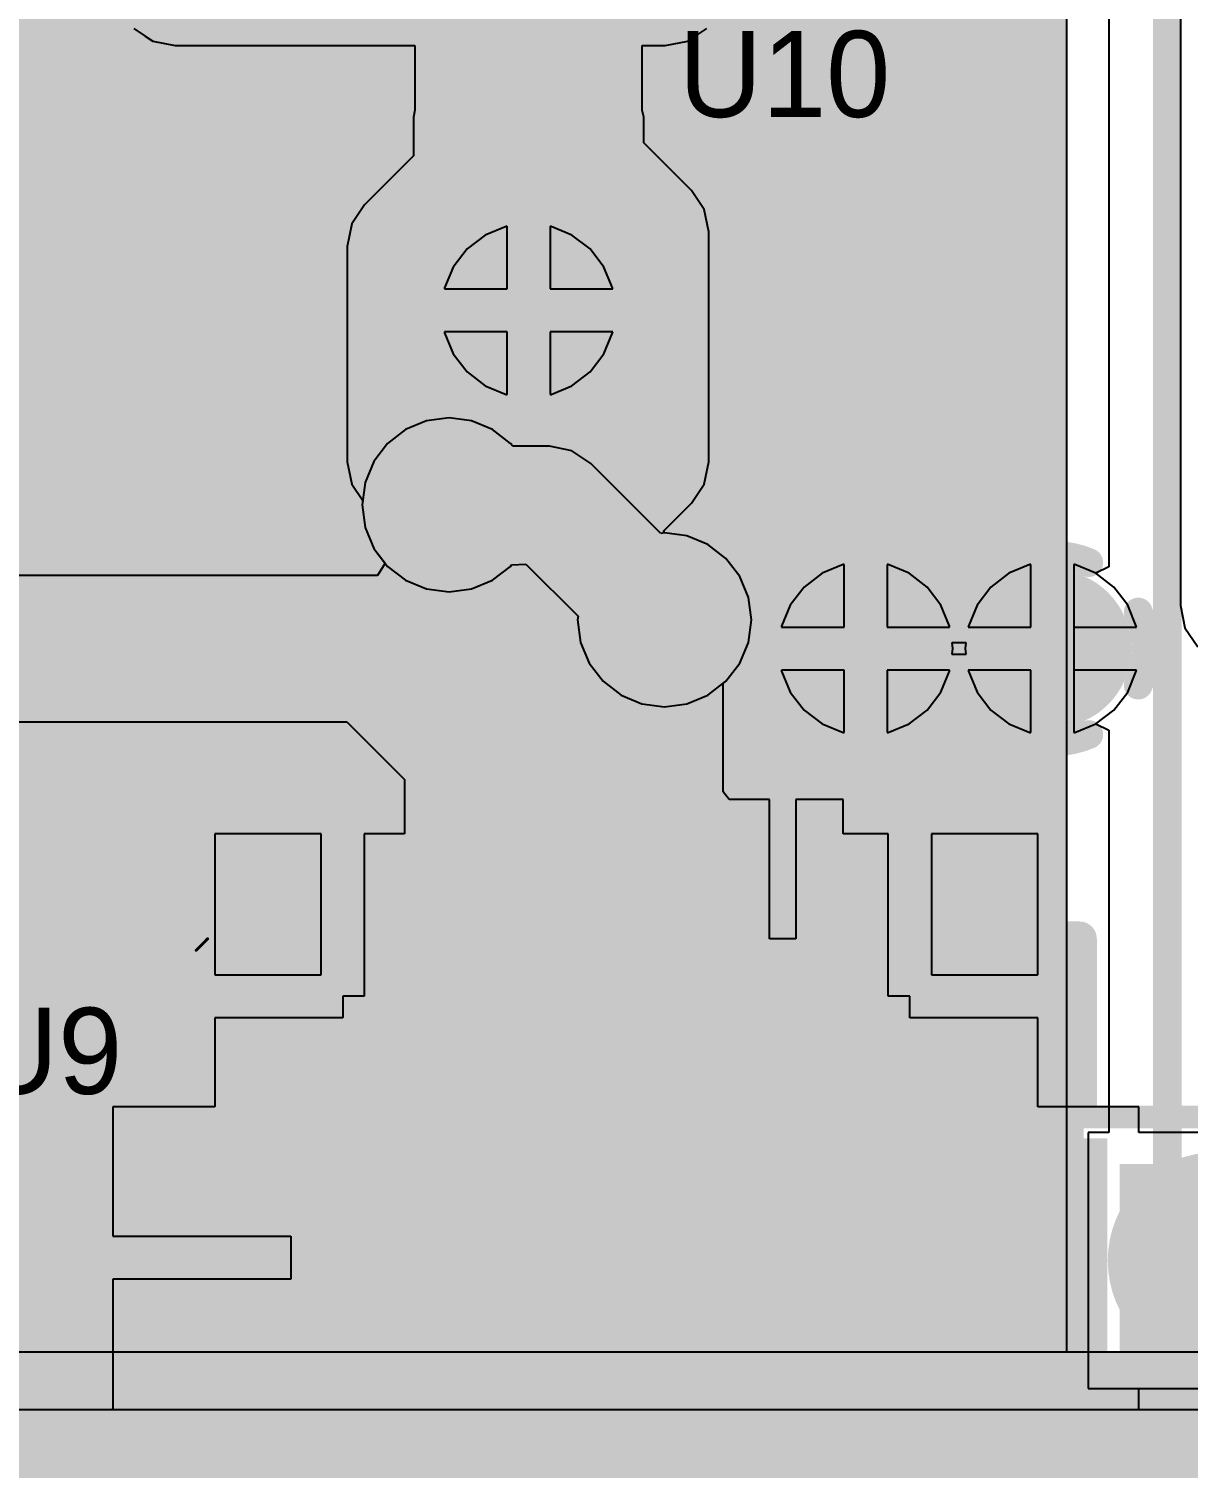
# Model space of a CAD drawing. Extents: x 68.2 to 119.3, y 46.6 to 104.3.
# Drawn here: x 82.81 to 93.06, y 46.64 to 59.45 of the extents above; entities that cross this region are included whole.
import ezdxf

# ---------------------------------------------------------------- set-up
doc = ezdxf.new("R2010")
doc.units = 0
doc.layers.get('0').update_dxf_attribs({"linetype": 'CONTINUOUS'})
for name, color, linetype in [('BOTTOMLAYER', 5, 'CONTINUOUS'), ('BOTTOMOVERLAY', 54, 'CONTINUOUS'), ('BOTTOMSOLDER', 6, 'CONTINUOUS'), ('INTERNALPLANE1', 76, 'CONTINUOUS'), ('INTERNALPLANE2', 16, 'CONTINUOUS'), ('KEEPOUTLAYER', 6, 'CONTINUOUS'), ('MECHANICAL16', 56, 'CONTINUOUS'), ('MULTILAYER', 9, 'CONTINUOUS'), ('TOPLAYER', 1, 'CONTINUOUS'), ('TOPOVERLAY', 2, 'CONTINUOUS'), ('TOPPASTE', 8, 'CONTINUOUS'), ('TOPSOLDER', 216, 'CONTINUOUS')]:
    doc.layers.add(name, color=color, linetype=linetype)

# ---------------------------------------------------------------- blocks, each defined once
blk = doc.blocks.new('UDFN_4')
at = {"layer": 'TOPLAYER'}
for points in [[(0.125, 1.5), (-0.125, 1.5), (0.125, 0.8), (-0.125, 0.8)], [(0.625, 1.5), (0.375, 1.5), (0.625, 0.8), (0.375, 0.8)], [(1.125, 1.5), (0.875, 1.5), (1.125, 0.8), (0.875, 0.8)], [(0.125, 0.35), (-0.125, 0.35), (0.125, -0.35), (-0.125, -0.35)], [(0.625, 0.35), (0.375, 0.35), (0.625, -0.35), (0.375, -0.35)], [(1.125, 0.35), (0.875, 0.35), (1.125, -0.35), (0.875, -0.35)]]:
    blk.add_solid(points, dxfattribs=at)
at = {"layer": 'TOPOVERLAY', "const_width": 0.178}
for points in [[(-0.35, 0), (-0.35, 1.15)], [(-0.35, 1.15), (-0.25, 1.15)], [(1.25, 1.15), (1.35, 1.15)], [(1.35, 0), (1.35, 1.15)], [(-0.35, 0), (-0.25, 0)], [(1.25, 0), (1.35, 0)]]:
    blk.add_lwpolyline(points, dxfattribs=at)
at = {"layer": 'TOPOVERLAY'}
for points, const_width in [([(-0.394, 1.15, 1), (-0.306, 1.15, 1)], 0.0889), ([(-0.394, 1.15, 1), (-0.306, 1.15, 1)], 0.0889), ([(-0.294, 1.15, 1), (-0.206, 1.15, 1)], 0.0889), ([(1.206, 1.15, 1), (1.294, 1.15, 1)], 0.0889), ([(1.306, 1.15, 1), (1.394, 1.15, 1)], 0.0889), ([(1.306, 1.15, 1), (1.394, 1.15, 1)], 0.0889), ([(-0.394, 0, 1), (-0.306, 0, 1)], 0.0889), ([(-0.394, 0, 1), (-0.306, 0, 1)], 0.0889), ([(-0.294, 0, 1), (-0.206, 0, 1)], 0.0889), ([(1.206, 0, 1), (1.294, 0, 1)], 0.0889), ([(1.306, 0, 1), (1.394, 0, 1)], 0.0889), ([(1.306, 0, 1), (1.394, 0, 1)], 0.0889), ([(-0.35, -0.45, 1), (-0.55, -0.45, 1)], 0.2), ([(-0.6, -0.45, 1), (-0.5, -0.45, 1)], 0.1), ([(-0.4, -0.45, 1), (-0.3, -0.45, 1)], 0.1)]:
    blk.add_lwpolyline(points, format="xyb", close=True, dxfattribs=dict(at, const_width=const_width))
at = {"layer": 'TOPPASTE'}
for points in [[(0.125, 1.5), (-0.125, 1.5), (0.125, 0.8), (-0.125, 0.8)], [(0.625, 1.5), (0.375, 1.5), (0.625, 0.8), (0.375, 0.8)], [(1.125, 1.5), (0.875, 1.5), (1.125, 0.8), (0.875, 0.8)], [(0.125, 0.35), (-0.125, 0.35), (0.125, -0.35), (-0.125, -0.35)], [(0.625, 0.35), (0.375, 0.35), (0.625, -0.35), (0.375, -0.35)], [(1.125, 0.35), (0.875, 0.35), (1.125, -0.35), (0.875, -0.35)]]:
    blk.add_solid(points, dxfattribs=at)
at = {"layer": 'TOPSOLDER'}
for points in [[(0.227, 1.602), (-0.227, 1.602), (0.227, 0.698), (-0.227, 0.698)], [(0.727, 1.602), (0.273, 1.602), (0.727, 0.698), (0.273, 0.698)], [(1.227, 1.602), (0.773, 1.602), (1.227, 0.698), (0.773, 0.698)], [(0.227, 0.452), (-0.227, 0.452), (0.227, -0.452), (-0.227, -0.452)], [(0.727, 0.452), (0.273, 0.452), (0.727, -0.452), (0.273, -0.452)], [(1.227, 0.452), (0.773, 0.452), (1.227, -0.452), (0.773, -0.452)]]:
    blk.add_solid(points, dxfattribs=at)
blk = doc.blocks.new('MOLEX_47346_0001_5')
at = {"layer": 'MECHANICAL16', "const_width": 0.0254}
blk.add_lwpolyline([(-2.489, -0.102), (-2.388, 0)], dxfattribs=at)
at = {"layer": 'MECHANICAL16', "const_width": 0.0127}
for points in [[(-2.394, 0, 1), (-2.381, 0, 1)], [(-2.496, -0.102, 1), (-2.483, -0.102, 1)]]:
    blk.add_lwpolyline(points, format="xyb", close=True, dxfattribs=at)
at = {"layer": 'TOPLAYER'}
for points in [[(0.229, 0.851), (-0.229, 0.851), (0.229, -0.851), (-0.229, -0.851)], [(0.889, 0.851), (0.432, 0.851), (0.889, -0.851), (0.432, -0.851)], [(1.549, 0.851), (1.092, 0.851), (1.549, -0.851), (1.092, -0.851)], [(2.199, 0.851), (1.742, 0.851), (2.199, -0.851), (1.742, -0.851)], [(2.849, 0.851), (2.392, 0.851), (2.849, -0.851), (2.392, -0.851)], [(-0.445, -1.562), (-0.445, 0.546), (-1.943, -1.562), (-1.943, 0.546)], [(4.57, -1.562), (4.57, 0.546), (3.072, -1.562), (3.072, 0.546)], [(-0.457, -1.867), (-2.845, -1.867), (-0.457, -3.772), (-2.845, -3.772)], [(1.079, -3.772), (1.079, -1.867), (-0.114, -3.772), (-0.114, -1.867)], [(2.755, -3.772), (2.755, -1.867), (1.561, -3.772), (1.561, -1.867)], [(5.465, -1.867), (3.077, -1.867), (5.465, -3.772), (3.077, -3.772)]]:
    blk.add_solid(points, dxfattribs=at)
at = {"layer": 'TOPOVERLAY', "const_width": 0.305}
for points in [[(-2.692, -1.499), (-2.692, 0)], [(-2.692, 0), (-2.184, 0)], [(4.821, 0), (5.321, 0)], [(5.321, 0), (5.321, -1.485)]]:
    blk.add_lwpolyline(points, dxfattribs=at)
at = {"layer": 'TOPOVERLAY', "const_width": 0.152}
for points in [[(-2.769, 0, 1), (-2.616, 0, 1)], [(-2.769, 0, 1), (-2.616, 0, 1)], [(-2.261, 0, 1), (-2.108, 0, 1)], [(4.745, 0, 1), (4.897, 0, 1)], [(5.245, 0, 1), (5.397, 0, 1)], [(5.245, 0, 1), (5.397, 0, 1)], [(-2.769, -1.499, 1), (-2.616, -1.499, 1)], [(5.245, -1.485, 1), (5.397, -1.485, 1)]]:
    blk.add_lwpolyline(points, format="xyb", close=True, dxfattribs=at)
at = {"layer": 'TOPPASTE'}
for points in [[(0.229, 0.851), (-0.229, 0.851), (0.229, -0.851), (-0.229, -0.851)], [(0.889, 0.851), (0.432, 0.851), (0.889, -0.851), (0.432, -0.851)], [(1.549, 0.851), (1.092, 0.851), (1.549, -0.851), (1.092, -0.851)], [(2.199, 0.851), (1.742, 0.851), (2.199, -0.851), (1.742, -0.851)], [(2.849, 0.851), (2.392, 0.851), (2.849, -0.851), (2.392, -0.851)], [(-0.445, -1.562), (-0.445, 0.546), (-1.943, -1.562), (-1.943, 0.546)], [(4.57, -1.562), (4.57, 0.546), (3.072, -1.562), (3.072, 0.546)], [(-0.457, -1.867), (-2.845, -1.867), (-0.457, -3.772), (-2.845, -3.772)], [(1.079, -3.772), (1.079, -1.867), (-0.114, -3.772), (-0.114, -1.867)], [(2.755, -3.772), (2.755, -1.867), (1.561, -3.772), (1.561, -1.867)], [(5.465, -1.867), (3.077, -1.867), (5.465, -3.772), (3.077, -3.772)]]:
    blk.add_solid(points, dxfattribs=at)
at = {"layer": 'TOPSOLDER'}
for points in [[(0.33, 0.952), (-0.33, 0.952), (0.33, -0.952), (-0.33, -0.952)], [(0.991, 0.952), (0.33, 0.952), (0.991, -0.952), (0.33, -0.952)], [(1.651, 0.952), (0.991, 0.952), (1.651, -0.952), (0.991, -0.952)], [(2.301, 0.952), (1.641, 0.952), (2.301, -0.952), (1.641, -0.952)], [(2.951, 0.952), (2.291, 0.952), (2.951, -0.952), (2.291, -0.952)], [(-0.343, -1.664), (-0.343, 0.648), (-2.045, -1.664), (-2.045, 0.648)], [(4.672, -1.664), (4.672, 0.648), (2.97, -1.664), (2.97, 0.648)], [(-0.356, -1.765), (-2.946, -1.765), (-0.356, -3.873), (-2.946, -3.873)], [(1.181, -3.873), (1.181, -1.765), (-0.216, -3.873), (-0.216, -1.765)], [(2.857, -3.873), (2.857, -1.765), (1.46, -3.873), (1.46, -1.765)], [(5.566, -1.765), (2.975, -1.765), (5.566, -3.873), (2.975, -3.873)]]:
    blk.add_solid(points, dxfattribs=at)
blk = doc.blocks.new('HDR1X5_B_53')
at = {"layer": 'BOTTOMLAYER'}
blk.add_solid([(-0.75, -0.75), (0.75, -0.75), (-0.75, 0.75), (0.75, 0.75)], dxfattribs=at)
at = {"layer": 'BOTTOMOVERLAY', "const_width": 0.2}
for points in [[(-1.27, 1.27), (11.43, 1.27)], [(-1.27, 1.27), (-1.27, -1.27)], [(-1.27, -1.27), (11.43, -1.27)]]:
    blk.add_lwpolyline(points, dxfattribs=at)
at = {"layer": 'BOTTOMOVERLAY', "const_width": 0.1}
for points in [[(-1.32, 1.27, 1), (-1.22, 1.27, 1)], [(-1.32, 1.27, 1), (-1.22, 1.27, 1)], [(-1.32, -1.27, 1), (-1.22, -1.27, 1)], [(-1.32, -1.27, 1), (-1.22, -1.27, 1)]]:
    blk.add_lwpolyline(points, format="xyb", close=True, dxfattribs=at)
at = {"layer": 'BOTTOMSOLDER'}
blk.add_solid([(-0.852, -0.852), (0.852, -0.852), (-0.852, 0.852), (0.852, 0.852)], dxfattribs=at)
at = {"layer": 'INTERNALPLANE1', "const_width": 0.958}
blk.add_lwpolyline([(-0.479, 0, 1), (0.479, 0, 1)], format="xyb", close=True, dxfattribs=at)
at = {"layer": 'INTERNALPLANE2', "const_width": 0.958}
blk.add_lwpolyline([(-0.479, 0, 1), (0.479, 0, 1)], format="xyb", close=True, dxfattribs=at)
at = {"layer": 'MULTILAYER'}
blk.add_solid([(-0.75, -0.75), (0.75, -0.75), (-0.75, 0.75), (0.75, 0.75)], dxfattribs=at)
at = {"layer": 'TOPLAYER'}
blk.add_solid([(-0.75, -0.75), (0.75, -0.75), (-0.75, 0.75), (0.75, 0.75)], dxfattribs=at)
at = {"layer": 'TOPSOLDER'}
blk.add_solid([(-0.852, -0.852), (0.852, -0.852), (-0.852, 0.852), (0.852, 0.852)], dxfattribs=at)

msp = doc.modelspace()

# ---------------------------------------------------------------- linework, layer by layer
at = {"layer": 'BOTTOMLAYER'}
for p, q in [((92.357, 66.841), (92.357, 54.697)), ((87.029, 57.707), (86.844, 57.63)), ((87.038, 57.708), (87.029, 57.707)), ((87.038, 57.155), (87.038, 57.708)), ((87.427, 57.707), (87.419, 57.708)), ((87.419, 57.708), (87.419, 57.155)), ((87.612, 57.63), (87.427, 57.707)), ((86.844, 57.63), (86.685, 57.508)), ((87.772, 57.508), (87.612, 57.63)), ((86.685, 57.508), (86.563, 57.348)), ((87.894, 57.348), (87.772, 57.508)), ((86.563, 57.348), (86.486, 57.163)), ((87.971, 57.163), (87.894, 57.348)), ((86.486, 57.163), (86.485, 57.155)), ((86.485, 57.155), (87.038, 57.155)), ((87.419, 57.155), (87.972, 57.155)), ((87.972, 57.155), (87.971, 57.163)), ((87.038, 56.774), (86.485, 56.774)), ((86.485, 56.774), (86.486, 56.765)), ((86.486, 56.765), (86.563, 56.58)), ((87.038, 56.221), (87.038, 56.774)), ((87.972, 56.774), (87.419, 56.774)), ((87.419, 56.774), (87.419, 56.221)), ((87.894, 56.58), (87.971, 56.765)), ((87.971, 56.765), (87.972, 56.774)), ((86.563, 56.58), (86.685, 56.421)), ((87.772, 56.421), (87.894, 56.58)), ((86.685, 56.421), (86.844, 56.299)), ((87.612, 56.299), (87.772, 56.421)), ((86.844, 56.299), (87.029, 56.222)), ((87.427, 56.222), (87.612, 56.299)), ((87.029, 56.222), (87.038, 56.221)), ((87.419, 56.221), (87.427, 56.222)), ((86.326, 55.987), (86.141, 55.911)), ((86.525, 56.014), (86.326, 55.987)), ((86.724, 55.987), (86.525, 56.014)), ((86.909, 55.911), (86.724, 55.987)), ((86.141, 55.911), (85.982, 55.788)), ((87.068, 55.788), (86.909, 55.911)), ((85.982, 55.788), (85.859, 55.629)), ((87.088, 55.763), (87.068, 55.788)), ((87.414, 55.763), (87.088, 55.763)), ((87.612, 55.724), (87.414, 55.763)), ((85.859, 55.629), (85.783, 55.444)), ((87.78, 55.611), (87.612, 55.724)), ((88.398, 54.993), (87.78, 55.611)), ((85.783, 55.444), (85.756, 55.245)), ((85.756, 55.245), (85.783, 55.046)), ((85.783, 55.046), (85.859, 54.861)), ((88.43, 54.998), (88.398, 54.993)), ((88.629, 54.971), (88.43, 54.998)), ((88.814, 54.895), (88.629, 54.971)), ((85.859, 54.861), (85.982, 54.702)), ((88.973, 54.772), (88.814, 54.895)), ((85.982, 54.702), (86.141, 54.579)), ((86.909, 54.579), (87.068, 54.702)), ((87.068, 54.702), (87.078, 54.714)), ((87.078, 54.714), (87.205, 54.722)), ((87.205, 54.722), (87.666, 54.261)), ((89.096, 54.613), (88.973, 54.772)), ((90.009, 54.717), (89.824, 54.641)), ((90.018, 54.718), (90.009, 54.717)), ((90.018, 54.165), (90.018, 54.718)), ((90.407, 54.717), (90.399, 54.718)), ((90.399, 54.718), (90.399, 54.165)), ((90.592, 54.641), (90.407, 54.717)), ((91.66, 54.717), (91.475, 54.641)), ((91.669, 54.718), (91.66, 54.717)), ((91.669, 54.165), (91.669, 54.718)), ((92.058, 54.717), (92.05, 54.718)), ((92.05, 54.718), (92.05, 53.975)), ((92.243, 54.641), (92.058, 54.717)), ((86.141, 54.579), (86.326, 54.503)), ((86.724, 54.503), (86.909, 54.579)), ((89.172, 54.428), (89.096, 54.613)), ((89.824, 54.641), (89.665, 54.518)), ((90.751, 54.518), (90.592, 54.641)), ((91.475, 54.641), (91.316, 54.518)), ((92.357, 54.697), (92.243, 54.641)), ((86.326, 54.503), (86.525, 54.476)), ((86.525, 54.476), (86.724, 54.503)), ((89.665, 54.518), (89.542, 54.359)), ((90.874, 54.359), (90.751, 54.518)), ((91.316, 54.518), (91.193, 54.359)), ((89.199, 54.229), (89.172, 54.428)), ((89.542, 54.359), (89.466, 54.174)), ((90.95, 54.174), (90.874, 54.359)), ((91.193, 54.359), (91.117, 54.174)), ((87.666, 54.261), (87.661, 54.229)), ((87.661, 54.229), (87.688, 54.03)), ((89.172, 54.03), (89.199, 54.229)), ((89.466, 54.174), (89.465, 54.165)), ((89.465, 54.165), (90.018, 54.165)), ((90.399, 54.165), (90.951, 54.165)), ((90.951, 54.165), (90.95, 54.174)), ((91.117, 54.174), (91.116, 54.165)), ((91.116, 54.165), (91.669, 54.165)), ((87.688, 54.03), (87.764, 53.845)), ((89.096, 53.845), (89.172, 54.03)), ((91.097, 54.025), (90.97, 54.025)), ((90.97, 54.025), (90.977, 53.975)), ((90.977, 53.975), (90.97, 53.925)), ((91.09, 53.975), (91.097, 54.025)), ((91.097, 53.925), (91.09, 53.975)), ((92.05, 53.975), (92.05, 53.232)), ((87.764, 53.845), (87.887, 53.686)), ((88.973, 53.686), (89.096, 53.845)), ((90.97, 53.925), (91.097, 53.925)), ((87.887, 53.686), (88.046, 53.563)), ((88.814, 53.563), (88.973, 53.686)), ((90.018, 53.784), (89.465, 53.784)), ((89.465, 53.784), (89.466, 53.776)), ((89.466, 53.776), (89.542, 53.591)), ((90.018, 53.232), (90.018, 53.784)), ((90.951, 53.784), (90.399, 53.784)), ((90.399, 53.784), (90.399, 53.232)), ((90.874, 53.591), (90.95, 53.776)), ((90.95, 53.776), (90.951, 53.784)), ((91.669, 53.784), (91.116, 53.784)), ((91.116, 53.784), (91.117, 53.776)), ((91.117, 53.776), (91.193, 53.591)), ((91.669, 53.232), (91.669, 53.784)), ((88.046, 53.563), (88.231, 53.487)), ((88.629, 53.487), (88.814, 53.563)), ((89.542, 53.591), (89.665, 53.432)), ((90.751, 53.432), (90.874, 53.591)), ((91.193, 53.591), (91.316, 53.432)), ((88.231, 53.487), (88.43, 53.46)), ((88.43, 53.46), (88.629, 53.487)), ((89.665, 53.432), (89.824, 53.309)), ((90.592, 53.309), (90.751, 53.432)), ((91.316, 53.432), (91.475, 53.309)), ((89.824, 53.309), (90.009, 53.233)), ((90.407, 53.233), (90.592, 53.309)), ((91.475, 53.309), (91.66, 53.233)), ((92.058, 53.233), (92.243, 53.309)), ((92.243, 53.309), (92.357, 53.253)), ((90.009, 53.233), (90.018, 53.232)), ((90.399, 53.232), (90.407, 53.233)), ((91.66, 53.233), (91.669, 53.232)), ((92.05, 53.232), (92.058, 53.233)), ((92.357, 53.253), (92.357, 49.696)), ((92.357, 49.696), (92.176, 49.696)), ((92.176, 49.696), (92.176, 47.434)), ((92.176, 47.434), (94.438, 47.434)), ((115.1, 47.244), (71.285, 47.244))]:
    msp.add_line(p, q, dxfattribs=at)
at = {"layer": 'BOTTOMLAYER', "const_width": 0.254}
for points in [[(92.875, 48.997), (92.875, 67.056)], [(86.525, 55.245), (87.414, 55.245)], [(87.414, 55.245), (88.43, 54.229)], [(92.875, 48.997), (93.307, 48.565)]]:
    msp.add_lwpolyline(points, dxfattribs=at)
at = {"layer": 'BOTTOMLAYER'}
for points, const_width in [([(87.038, 56.964, 1), (87.419, 56.964, 1)], 0.381), ([(86.335, 55.245, 1), (86.716, 55.245, 1)], 0.381), ([(86.462, 55.245, 1), (86.589, 55.245, 1)], 0.127), ([(87.351, 55.245, 1), (87.478, 55.245, 1)], 0.127), ([(87.351, 55.245, 1), (87.478, 55.245, 1)], 0.127), ([(88.24, 54.229, 1), (88.621, 54.229, 1)], 0.381), ([(88.367, 54.229, 1), (88.494, 54.229, 1)], 0.127), ([(90.018, 53.975, 1), (90.399, 53.975, 1)], 0.381), ([(91.669, 53.975, 1), (92.05, 53.975, 1)], 0.381), ([(92.812, 48.997, 1), (92.939, 48.997, 1)], 0.127), ([(92.812, 48.997, 1), (92.939, 48.997, 1)], 0.127)]:
    msp.add_lwpolyline(points, format="xyb", close=True, dxfattribs=dict(at, const_width=const_width))
at = {"layer": 'BOTTOMSOLDER', "const_width": 0.483}
for points in [[(86.987, 56.964, 1), (87.469, 56.964, 1)], [(86.284, 55.245, 1), (86.766, 55.245, 1)], [(88.189, 54.229, 1), (88.671, 54.229, 1)], [(89.967, 53.975, 1), (90.449, 53.975, 1)], [(91.618, 53.975, 1), (92.1, 53.975, 1)]]:
    msp.add_lwpolyline(points, format="xyb", close=True, dxfattribs=at)
at = {"layer": 'INTERNALPLANE1'}
msp.add_line((116.459, 47.754), (71.031, 47.754), dxfattribs=at)
at = {"layer": 'INTERNALPLANE1', "const_width": 0.254}
for points in [[(86.906, 57.724, -0.203452), (87.551, 57.724)], [(86.468, 56.642, -0.203452), (86.468, 57.287)], [(87.988, 57.287, -0.203452), (87.988, 56.642)], [(87.551, 56.204, -0.203452), (86.906, 56.204)], [(89.885, 54.735, -0.203452), (90.531, 54.735)], [(91.536, 54.735, -0.203452), (92.182, 54.735)], [(89.448, 53.652, -0.203452), (89.448, 54.298)], [(90.968, 54.298, -0.203452), (90.968, 53.652)], [(91.099, 53.652, -0.203452), (91.099, 54.298)], [(92.619, 54.298, -0.203452), (92.619, 53.652)], [(90.531, 53.215, -0.203452), (89.885, 53.215)], [(92.182, 53.215, -0.203452), (91.536, 53.215)]]:
    msp.add_lwpolyline(points, format="xyb", dxfattribs=at)
at = {"layer": 'INTERNALPLANE1'}
for points, const_width in [([(86.842, 57.724, 1), (86.969, 57.724, 1)], 0.127), ([(87.487, 57.724, 1), (87.614, 57.724, 1)], 0.127), ([(86.405, 57.287, 1), (86.532, 57.287, 1)], 0.127), ([(87.925, 57.287, 1), (88.052, 57.287, 1)], 0.127), ([(86.405, 56.642, 1), (86.532, 56.642, 1)], 0.127), ([(87.925, 56.642, 1), (88.052, 56.642, 1)], 0.127), ([(86.842, 56.204, 1), (86.969, 56.204, 1)], 0.127), ([(87.487, 56.204, 1), (87.614, 56.204, 1)], 0.127), ([(86.176, 55.245, 1), (86.874, 55.245, 1)], 0.699), ([(88.081, 54.229, 1), (88.779, 54.229, 1)], 0.699), ([(89.822, 54.735, 1), (89.949, 54.735, 1)], 0.127), ([(90.467, 54.735, 1), (90.594, 54.735, 1)], 0.127), ([(91.473, 54.735, 1), (91.6, 54.735, 1)], 0.127), ([(92.118, 54.735, 1), (92.245, 54.735, 1)], 0.127), ([(89.385, 54.298, 1), (89.512, 54.298, 1)], 0.127), ([(90.904, 54.298, 1), (91.031, 54.298, 1)], 0.127), ([(91.036, 54.298, 1), (91.163, 54.298, 1)], 0.127), ([(92.555, 54.298, 1), (92.682, 54.298, 1)], 0.127), ([(89.385, 53.652, 1), (89.512, 53.652, 1)], 0.127), ([(90.904, 53.652, 1), (91.031, 53.652, 1)], 0.127), ([(91.036, 53.652, 1), (91.163, 53.652, 1)], 0.127), ([(92.555, 53.652, 1), (92.682, 53.652, 1)], 0.127), ([(89.822, 53.215, 1), (89.949, 53.215, 1)], 0.127), ([(90.467, 53.215, 1), (90.594, 53.215, 1)], 0.127), ([(91.473, 53.215, 1), (91.6, 53.215, 1)], 0.127), ([(92.118, 53.215, 1), (92.245, 53.215, 1)], 0.127)]:
    msp.add_lwpolyline(points, format="xyb", close=True, dxfattribs=dict(at, const_width=const_width))
at = {"layer": 'INTERNALPLANE1', "const_width": 1.016}
msp.add_lwpolyline([(71.031, 47.244), (116.459, 47.244)], dxfattribs=at)
at = {"layer": 'INTERNALPLANE2'}
for p, q in [((91.986, 47.754), (91.986, 70.358)), ((116.459, 47.754), (91.986, 47.754))]:
    msp.add_line(p, q, dxfattribs=at)
at = {"layer": 'INTERNALPLANE2', "const_width": 0.699}
for points in [[(86.879, 56.964, 1), (87.577, 56.964, 1)], [(86.176, 55.245, 1), (86.874, 55.245, 1)], [(88.081, 54.229, 1), (88.779, 54.229, 1)], [(89.859, 53.975, 1), (90.557, 53.975, 1)], [(91.51, 53.975, 1), (92.208, 53.975, 1)]]:
    msp.add_lwpolyline(points, format="xyb", close=True, dxfattribs=at)
at = {"layer": 'INTERNALPLANE2', "const_width": 1.016}
msp.add_lwpolyline([(71.031, 47.244), (116.459, 47.244)], dxfattribs=at)
at = {"layer": 'INTERNALPLANE2'}
msp.add_solid([(68.999, 47.625), (91.986, 47.625), (68.999, 70.358), (91.986, 70.358)], dxfattribs=at)
at = {"layer": 'KEEPOUTLAYER', "const_width": 0.203}
msp.add_lwpolyline([(71.031, 46.744), (116.459, 46.744)], dxfattribs=at)
at = {"layer": 'MULTILAYER', "const_width": 0.381}
for points in [[(87.038, 56.964, 1), (87.419, 56.964, 1)], [(86.335, 55.245, 1), (86.716, 55.245, 1)], [(88.24, 54.229, 1), (88.621, 54.229, 1)], [(90.018, 53.975, 1), (90.399, 53.975, 1)], [(91.669, 53.975, 1), (92.05, 53.975, 1)]]:
    msp.add_lwpolyline(points, format="xyb", close=True, dxfattribs=at)
at = {"layer": 'TOPLAYER'}
for p, q in [((92.992, 80.073), (92.992, 54.356)), ((83.739, 59.458), (83.839, 59.39)), ((88.635, 59.345), (88.803, 59.458)), ((83.839, 59.39), (83.907, 59.345)), ((83.907, 59.345), (84.105, 59.306)), ((88.437, 59.306), (88.635, 59.345)), ((84.105, 59.306), (86.222, 59.306)), ((86.222, 59.306), (86.222, 59.093)), ((88.234, 59.093), (88.234, 59.306)), ((88.234, 59.306), (88.437, 59.306)), ((86.222, 59.093), (86.222, 58.734)), ((88.234, 58.734), (88.234, 59.093)), ((86.222, 58.734), (86.21, 58.674)), ((86.21, 58.674), (86.21, 58.33)), ((88.246, 58.674), (88.234, 58.734)), ((88.246, 58.447), (88.246, 58.674)), ((88.669, 58.024), (88.246, 58.447)), ((86.21, 58.33), (85.778, 57.897)), ((88.782, 57.856), (88.669, 58.024)), ((85.778, 57.897), (85.665, 57.729)), ((88.821, 57.658), (88.782, 57.856)), ((85.665, 57.729), (85.626, 57.531)), ((88.821, 55.626), (88.821, 57.658)), ((85.626, 57.531), (85.626, 55.626)), ((85.626, 55.626), (85.665, 55.428)), ((88.782, 55.428), (88.821, 55.626)), ((88.821, 55.626), (88.821, 55.626)), ((85.665, 55.428), (85.762, 55.284)), ((88.669, 55.26), (88.782, 55.428)), ((85.762, 55.284), (85.756, 55.245)), ((85.756, 55.245), (85.783, 55.046)), ((88.422, 55.013), (88.669, 55.26)), ((85.783, 55.046), (85.859, 54.861)), ((88.43, 54.998), (88.422, 55.013)), ((88.629, 54.971), (88.43, 54.998)), ((88.814, 54.895), (88.629, 54.971)), ((85.859, 54.861), (85.96, 54.73)), ((88.973, 54.772), (88.814, 54.895)), ((85.96, 54.73), (85.893, 54.622)), ((89.096, 54.613), (88.973, 54.772)), ((90.009, 54.717), (89.824, 54.641)), ((90.018, 54.718), (90.009, 54.717)), ((90.018, 54.165), (90.018, 54.718)), ((90.407, 54.717), (90.399, 54.718)), ((90.399, 54.718), (90.399, 54.165)), ((90.592, 54.641), (90.407, 54.717)), ((91.66, 54.717), (91.475, 54.641)), ((91.669, 54.718), (91.66, 54.717)), ((91.669, 54.165), (91.669, 54.718)), ((92.058, 54.717), (92.05, 54.718)), ((92.05, 54.718), (92.05, 54.165)), ((92.243, 54.641), (92.058, 54.717)), ((85.89, 54.622), (81.928, 54.622)), ((85.893, 54.622), (85.89, 54.622)), ((89.172, 54.428), (89.096, 54.613)), ((89.824, 54.641), (89.665, 54.518)), ((90.751, 54.518), (90.592, 54.641)), ((91.475, 54.641), (91.316, 54.518)), ((92.402, 54.518), (92.243, 54.641)), ((89.665, 54.518), (89.542, 54.359)), ((90.874, 54.359), (90.751, 54.518)), ((91.316, 54.518), (91.193, 54.359)), ((92.525, 54.359), (92.402, 54.518)), ((89.199, 54.229), (89.172, 54.428)), ((89.542, 54.359), (89.466, 54.174)), ((90.95, 54.174), (90.874, 54.359)), ((91.193, 54.359), (91.117, 54.174)), ((92.601, 54.174), (92.525, 54.359)), ((92.992, 54.356), (93.031, 54.158)), ((89.172, 54.03), (89.199, 54.229)), ((89.466, 54.174), (89.465, 54.165)), ((89.465, 54.165), (90.018, 54.165)), ((90.399, 54.165), (90.951, 54.165)), ((90.951, 54.165), (90.95, 54.174)), ((91.117, 54.174), (91.116, 54.165)), ((91.116, 54.165), (91.669, 54.165)), ((92.05, 54.165), (92.602, 54.165)), ((92.602, 54.165), (92.601, 54.174)), ((93.031, 54.158), (93.144, 53.99)), ((89.096, 53.845), (89.172, 54.03)), ((91.097, 54.025), (90.97, 54.025)), ((90.97, 54.025), (90.977, 53.975)), ((90.977, 53.975), (90.97, 53.925)), ((91.09, 53.975), (91.097, 54.025)), ((91.097, 53.925), (91.09, 53.975)), ((88.973, 53.686), (89.096, 53.845)), ((90.97, 53.925), (91.097, 53.925)), ((88.948, 53.666), (88.973, 53.686)), ((90.018, 53.784), (89.465, 53.784)), ((89.465, 53.784), (89.466, 53.776)), ((89.466, 53.776), (89.542, 53.591)), ((90.018, 53.232), (90.018, 53.784)), ((90.951, 53.784), (90.399, 53.784)), ((90.399, 53.784), (90.399, 53.232)), ((90.874, 53.591), (90.95, 53.776)), ((90.95, 53.776), (90.951, 53.784)), ((91.669, 53.784), (91.116, 53.784)), ((91.116, 53.784), (91.117, 53.776)), ((91.117, 53.776), (91.193, 53.591)), ((91.669, 53.232), (91.669, 53.784)), ((92.602, 53.784), (92.05, 53.784)), ((92.05, 53.784), (92.05, 53.232)), ((92.525, 53.591), (92.601, 53.776)), ((92.601, 53.776), (92.602, 53.784)), ((88.948, 52.708), (88.948, 53.666)), ((89.542, 53.591), (89.665, 53.432)), ((90.751, 53.432), (90.874, 53.591)), ((91.193, 53.591), (91.316, 53.432)), ((92.402, 53.432), (92.525, 53.591)), ((89.665, 53.432), (89.824, 53.309)), ((90.592, 53.309), (90.751, 53.432)), ((91.316, 53.432), (91.475, 53.309)), ((92.243, 53.309), (92.402, 53.432)), ((81.928, 53.328), (85.622, 53.328)), ((85.622, 53.328), (86.132, 52.818)), ((89.824, 53.309), (90.009, 53.233)), ((90.407, 53.233), (90.592, 53.309)), ((91.475, 53.309), (91.66, 53.233)), ((92.058, 53.233), (92.243, 53.309)), ((90.009, 53.233), (90.018, 53.232)), ((90.399, 53.232), (90.407, 53.233)), ((91.66, 53.233), (91.669, 53.232)), ((92.05, 53.232), (92.058, 53.233)), ((86.132, 52.818), (86.132, 52.337)), ((89.003, 52.641), (88.948, 52.708)), ((89.359, 52.641), (89.003, 52.641)), ((89.359, 51.409), (89.359, 52.641)), ((90.009, 52.641), (89.59, 52.641)), ((89.59, 52.641), (89.59, 51.409)), ((90.009, 52.337), (90.009, 52.641)), ((85.395, 52.337), (84.455, 52.337)), ((84.455, 52.337), (84.455, 51.092)), ((85.395, 51.092), (85.395, 52.337)), ((86.132, 52.337), (85.776, 52.337)), ((85.776, 52.337), (85.776, 50.901)), ((90.409, 52.337), (90.009, 52.337)), ((90.409, 50.901), (90.409, 52.337)), ((91.73, 52.337), (90.79, 52.337)), ((90.79, 52.337), (90.79, 51.092)), ((91.73, 51.092), (91.73, 52.337)), ((89.59, 51.409), (89.359, 51.409)), ((84.455, 51.092), (85.395, 51.092)), ((90.79, 51.092), (91.73, 51.092)), ((85.776, 50.901), (85.585, 50.901)), ((85.585, 50.901), (85.585, 50.711)), ((90.6, 50.901), (90.409, 50.901)), ((90.6, 50.711), (90.6, 50.901)), ((85.585, 50.711), (84.455, 50.711)), ((84.455, 50.711), (84.455, 49.924)), ((91.73, 50.711), (90.6, 50.711)), ((91.73, 49.924), (91.73, 50.711)), ((84.455, 49.924), (83.553, 49.924)), ((83.553, 49.924), (83.553, 48.781)), ((92.625, 49.924), (91.73, 49.924)), ((92.625, 49.696), (92.625, 49.924)), ((94.438, 49.696), (92.625, 49.696)), ((83.553, 48.781), (85.128, 48.781)), ((85.128, 48.781), (85.128, 48.4)), ((85.128, 48.4), (83.553, 48.4)), ((83.553, 48.4), (83.553, 47.334)), ((92.625, 47.334), (92.625, 47.434)), ((92.625, 47.434), (94.438, 47.434)), ((83.553, 47.334), (83.553, 47.334)), ((83.553, 47.334), (83.553, 47.334)), ((83.553, 47.334), (83.553, 47.257)), ((92.625, 47.257), (92.625, 47.334)), ((92.625, 47.334), (92.625, 47.334)), ((92.625, 47.334), (92.625, 47.334)), ((83.54, 47.244), (71.285, 47.244)), ((83.553, 47.257), (83.54, 47.244)), ((92.625, 47.244), (92.625, 47.257)), ((112.951, 47.244), (92.625, 47.244)), ((92.625, 47.244), (92.625, 47.244))]:
    msp.add_line(p, q, dxfattribs=at)
for points, const_width in [([(86.728, 58.115), (86.728, 58.674)], 0.254), ([(87.228, 56.964), (87.228, 58.674)], 0.254), ([(87.728, 58.233), (87.728, 58.674)], 0.254), ([(87.728, 58.233), (88.303, 57.658)], 0.254), ([(86.144, 57.531), (86.728, 58.115)], 0.254), ([(88.303, 55.626), (88.303, 57.658)], 0.254), ([(86.144, 55.626), (86.144, 57.531)], 0.254), ([(86.144, 55.626), (86.525, 55.245)], 0.254), ([(87.439, 54.762), (88.303, 55.626)], 0.254), ([(87.439, 51.41), (87.439, 54.762)], 0.254), ([(88.43, 52.708), (88.43, 54.229)], 0.254), ([(78.727, 53.975), (85.89, 53.975)], 0.508), ([(85.89, 53.975), (86.779, 53.086)], 0.508), ([(89.4, 53.167), (90.208, 53.975)], 0.508), ([(90.208, 53.975), (91.859, 53.975)], 0.508), ([(89.4, 51.41), (89.4, 53.167)], 0.508), ([(86.779, 51.41), (86.779, 53.086)], 0.508), ([(88.1, 52.378), (88.43, 52.708)], 0.254), ([(88.1, 51.41), (88.1, 52.378)], 0.254), ([(85.128, 50.444), (85.585, 50.902)], 0.508), ([(90.6, 50.902), (91.05, 50.452)], 0.508), ([(85.128, 48.59), (85.128, 50.444)], 0.508), ([(91.05, 48.59), (91.05, 50.452)], 0.508), ([(85.128, 48.59), (87.262, 48.59)], 0.508), ([(87.262, 48.59), (88.937, 48.59)], 0.508), ([(88.937, 48.59), (91.05, 48.59)], 0.508)]:
    msp.add_lwpolyline(points, dxfattribs=dict(at, const_width=const_width))
for points, const_width in [([(86.665, 58.674, 1), (86.792, 58.674, 1)], 0.127), ([(87.165, 58.674, 1), (87.292, 58.674, 1)], 0.127), ([(87.665, 58.674, 1), (87.792, 58.674, 1)], 0.127), ([(87.665, 58.233, 1), (87.792, 58.233, 1)], 0.127), ([(87.665, 58.233, 1), (87.792, 58.233, 1)], 0.127), ([(86.665, 58.115, 1), (86.792, 58.115, 1)], 0.127), ([(86.665, 58.115, 1), (86.792, 58.115, 1)], 0.127), ([(88.24, 57.658, 1), (88.367, 57.658, 1)], 0.127), ([(88.24, 57.658, 1), (88.367, 57.658, 1)], 0.127), ([(86.081, 57.531, 1), (86.208, 57.531, 1)], 0.127), ([(86.081, 57.531, 1), (86.208, 57.531, 1)], 0.127), ([(87.165, 57.577, 1), (87.292, 57.577, 1)], 0.127), ([(87.165, 57.577, 1), (87.292, 57.577, 1)], 0.127), ([(87.038, 56.964, 1), (87.419, 56.964, 1)], 0.381), ([(86.985, 57.144, 1), (87.112, 57.144, 1)], 0.127), ([(87.344, 57.144, 1), (87.471, 57.144, 1)], 0.127), ([(87.165, 56.964, 1), (87.292, 56.964, 1)], 0.127), ([(86.081, 55.626, 1), (86.208, 55.626, 1)], 0.127), ([(86.081, 55.626, 1), (86.208, 55.626, 1)], 0.127), ([(88.24, 55.626, 1), (88.367, 55.626, 1)], 0.127), ([(88.24, 55.626, 1), (88.367, 55.626, 1)], 0.127), ([(86.335, 55.245, 1), (86.716, 55.245, 1)], 0.381), ([(86.462, 55.245, 1), (86.589, 55.245, 1)], 0.127), ([(87.376, 54.762, 1), (87.503, 54.762, 1)], 0.127), ([(87.376, 54.762, 1), (87.503, 54.762, 1)], 0.127), ([(88.24, 54.229, 1), (88.621, 54.229, 1)], 0.381), ([(88.367, 54.229, 1), (88.494, 54.229, 1)], 0.127), ([(90.018, 53.975, 1), (90.399, 53.975, 1)], 0.381), ([(91.669, 53.975, 1), (92.05, 53.975, 1)], 0.381), ([(85.763, 53.975, 1), (86.017, 53.975, 1)], 0.254), ([(85.763, 53.975, 1), (86.017, 53.975, 1)], 0.254), ([(90.081, 53.975, 1), (90.335, 53.975, 1)], 0.254), ([(90.081, 53.975, 1), (90.335, 53.975, 1)], 0.254), ([(91.732, 53.975, 1), (91.986, 53.975, 1)], 0.254), ([(89.273, 53.167, 1), (89.527, 53.167, 1)], 0.254), ([(89.273, 53.167, 1), (89.527, 53.167, 1)], 0.254), ([(86.652, 53.086, 1), (86.906, 53.086, 1)], 0.254), ([(86.652, 53.086, 1), (86.906, 53.086, 1)], 0.254), ([(88.367, 52.708, 1), (88.494, 52.708, 1)], 0.127), ([(88.367, 52.708, 1), (88.494, 52.708, 1)], 0.127), ([(88.036, 52.378, 1), (88.163, 52.378, 1)], 0.127), ([(88.036, 52.378, 1), (88.163, 52.378, 1)], 0.127), ([(86.652, 51.41, 1), (86.906, 51.41, 1)], 0.254), ([(89.273, 51.41, 1), (89.527, 51.41, 1)], 0.254), ([(87.376, 51.41, 1), (87.503, 51.41, 1)], 0.127), ([(88.036, 51.41, 1), (88.163, 51.41, 1)], 0.127), ([(85.458, 50.902, 1), (85.712, 50.902, 1)], 0.254), ([(90.473, 50.902, 1), (90.727, 50.902, 1)], 0.254), ([(85.45, 50.606, 1), (85.704, 50.606, 1)], 0.254), ([(90.481, 50.606, 1), (90.735, 50.606, 1)], 0.254), ([(85.001, 50.444, 1), (85.255, 50.444, 1)], 0.254), ([(85.001, 50.444, 1), (85.255, 50.444, 1)], 0.254), ([(90.923, 50.452, 1), (91.177, 50.452, 1)], 0.254), ([(90.923, 50.452, 1), (91.177, 50.452, 1)], 0.254), ([(85.001, 50.277, 1), (85.255, 50.277, 1)], 0.254), ([(85.001, 50.277, 1), (85.255, 50.277, 1)], 0.254), ([(85.779, 50.219, 1), (86.033, 50.219, 1)], 0.254), ([(90.15, 50.221, 1), (90.404, 50.221, 1)], 0.254), ([(90.923, 50.277, 1), (91.177, 50.277, 1)], 0.254), ([(90.923, 50.277, 1), (91.177, 50.277, 1)], 0.254), ([(85.001, 49.636, 1), (85.255, 49.636, 1)], 0.254), ([(90.923, 49.646, 1), (91.177, 49.646, 1)], 0.254), ([(84.507, 49.084, 1), (84.761, 49.084, 1)], 0.254), ([(85.495, 49.084, 1), (85.749, 49.084, 1)], 0.254), ([(85.736, 49.084, 1), (85.99, 49.084, 1)], 0.254), ([(90.188, 49.084, 1), (90.442, 49.084, 1)], 0.254), ([(90.429, 49.084, 1), (90.683, 49.084, 1)], 0.254), ([(91.417, 49.084, 1), (91.671, 49.084, 1)], 0.254), ([(86.892, 48.833, 1), (87.146, 48.833, 1)], 0.254), ([(87.377, 48.833, 1), (87.631, 48.833, 1)], 0.254), ([(88.568, 48.833, 1), (88.822, 48.833, 1)], 0.254), ([(89.053, 48.833, 1), (89.307, 48.833, 1)], 0.254), ([(85.001, 48.59, 1), (85.255, 48.59, 1)], 0.254), ([(85.001, 48.59, 1), (85.255, 48.59, 1)], 0.254), ([(86.307, 48.59, 1), (86.561, 48.59, 1)], 0.254), ([(86.307, 48.59, 1), (86.561, 48.59, 1)], 0.254), ([(86.929, 48.59, 1), (87.183, 48.59, 1)], 0.254), ([(86.929, 48.59, 1), (87.183, 48.59, 1)], 0.254), ([(87.135, 48.59, 1), (87.389, 48.59, 1)], 0.254), ([(87.135, 48.59, 1), (87.389, 48.59, 1)], 0.254), ([(87.962, 48.59, 1), (88.216, 48.59, 1)], 0.254), ([(87.962, 48.59, 1), (88.216, 48.59, 1)], 0.254), ([(87.982, 48.59, 1), (88.236, 48.59, 1)], 0.254), ([(87.982, 48.59, 1), (88.236, 48.59, 1)], 0.254), ([(88.81, 48.59, 1), (89.064, 48.59, 1)], 0.254), ([(88.81, 48.59, 1), (89.064, 48.59, 1)], 0.254), ([(88.995, 48.59, 1), (89.249, 48.59, 1)], 0.254), ([(88.995, 48.59, 1), (89.249, 48.59, 1)], 0.254), ([(89.638, 48.59, 1), (89.892, 48.59, 1)], 0.254), ([(89.638, 48.59, 1), (89.892, 48.59, 1)], 0.254), ([(90.923, 48.59, 1), (91.177, 48.59, 1)], 0.254), ([(90.923, 48.59, 1), (91.177, 48.59, 1)], 0.254), ([(85.001, 48.539, 1), (85.255, 48.539, 1)], 0.254), ([(90.923, 48.54, 1), (91.177, 48.54, 1)], 0.254), ([(86.892, 48.348, 1), (87.146, 48.348, 1)], 0.254), ([(87.377, 48.348, 1), (87.631, 48.348, 1)], 0.254), ([(88.568, 48.348, 1), (88.822, 48.348, 1)], 0.254), ([(89.053, 48.348, 1), (89.307, 48.348, 1)], 0.254), ([(85.736, 48.096, 1), (85.99, 48.096, 1)], 0.254), ([(90.188, 48.096, 1), (90.442, 48.096, 1)], 0.254)]:
    msp.add_lwpolyline(points, format="xyb", close=True, dxfattribs=dict(at, const_width=const_width))
for points, const_width in [([(87.228, 57.577, -0.198912), (87.049, 57.144)], 0.254), ([(87.408, 57.144, -0.198912), (87.228, 57.577)], 0.254), ([(85.128, 49.636, -0.220203), (85.577, 50.606)], 0.508), ([(90.608, 50.606, -0.218844), (91.05, 49.646)], 0.508), ([(85.128, 50.277, -0.198912), (84.634, 49.084)], 0.508), ([(85.622, 49.084, -0.198912), (85.128, 50.277)], 0.508), ([(85.128, 48.539, -0.220203), (85.906, 50.219)], 0.508), ([(90.277, 50.221, -0.218844), (91.05, 48.54)], 0.508), ([(91.05, 50.277, -0.198912), (90.556, 49.084)], 0.508), ([(91.544, 49.084, -0.198912), (91.05, 50.277)], 0.508), ([(87.056, 48.59, -0.198912), (85.863, 49.084)], 0.508), ([(90.315, 49.084, -0.198912), (89.122, 48.59)], 0.508), ([(87.019, 48.833, -0.198912), (86.434, 48.59)], 0.508), ([(88.089, 48.59, -0.198912), (87.504, 48.833)], 0.508), ([(88.695, 48.833, -0.198912), (88.109, 48.59)], 0.508), ([(89.765, 48.59, -0.198912), (89.18, 48.833)], 0.508), ([(85.863, 48.096, -0.198912), (87.056, 48.59)], 0.508), ([(86.434, 48.59, -0.198912), (87.019, 48.348)], 0.508), ([(87.504, 48.348, -0.198912), (88.089, 48.59)], 0.508), ([(88.109, 48.59, -0.198912), (88.695, 48.348)], 0.508), ([(89.122, 48.59, -0.198912), (90.315, 48.096)], 0.508), ([(89.18, 48.348, -0.198912), (89.765, 48.59)], 0.508)]:
    msp.add_lwpolyline(points, format="xyb", dxfattribs=dict(at, const_width=const_width))
at = {"layer": 'TOPSOLDER', "const_width": 0.483}
for points in [[(86.987, 56.964, 1), (87.469, 56.964, 1)], [(86.284, 55.245, 1), (86.766, 55.245, 1)], [(88.189, 54.229, 1), (88.671, 54.229, 1)], [(89.967, 53.975, 1), (90.449, 53.975, 1)], [(91.618, 53.975, 1), (92.1, 53.975, 1)]]:
    msp.add_lwpolyline(points, format="xyb", close=True, dxfattribs=at)

# ---------------------------------------------------------------- block references
at = {"rotation": 360}
for name, p in [('UDFN_4', (86.728, 58.674)), ('MOLEX_47346_0001_5', (86.779, 51.41)), ('HDR1X5_B_53', (93.307, 48.565))]:
    msp.add_blockref(name, p, dxfattribs=at)

# ---------------------------------------------------------------- texts
at = {"layer": 'TOPOVERLAY'}
for s, p in [('U10', (88.557, 58.674)), ('U9', (82.334, 50.038))]:
    msp.add_text(s, height=0.762, rotation=360, dxfattribs=at).set_placement(p)

doc.saveas('drawing.dxf')
